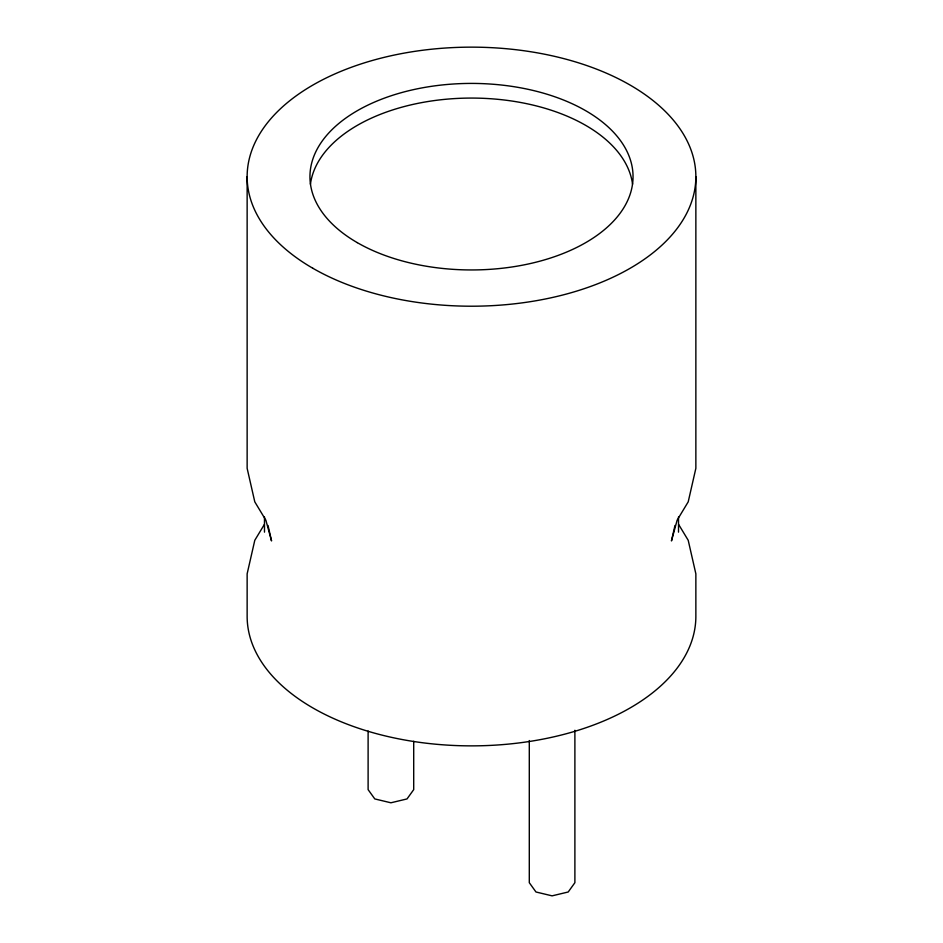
<?xml version="1.0" encoding="UTF-8"?>
<svg xmlns="http://www.w3.org/2000/svg" width="943" height="943" viewBox="0 0 943 943"><rect width="100%" height="100%" fill="white"/><g stroke="black" fill="none" stroke-linecap="round" stroke-linejoin="round"><path stroke-width="1.41" d="M674.976 525.475L671.451 540.94L677.133 520.194L688.213 501.841L695.863 468.317L695.863 176.683M264.394 524.402L254.787 540.304L247.137 573.839L247.137 616.333A224.363 129.533 0 0 0 471.5 745.866A224.363 129.533 0 0 0 695.863 616.333L695.863 573.839L688.213 540.304L678.606 524.402M268.024 525.475L271.549 540.94L265.867 520.194L254.787 501.841L247.137 468.317L247.137 176.683M678.512 516.929L678.512 532.147M574.888 730.271L574.888 882.695L568.205 891.995L552.091 895.85L535.978 891.995L529.294 882.695L529.294 740.538M413.706 741.269L413.706 789.633L407.022 798.933L390.909 802.788L374.795 798.933L368.112 789.633L368.112 731.014M264.488 516.929L264.488 532.147M310.436 184.191A161.536 93.263 0 0 1 471.5 98.072A161.536 93.263 0 0 1 632.564 184.191M312.852 268.272A224.363 129.533 0 0 0 688.213 210.206A224.363 129.533 0 0 0 413.435 51.559A224.363 129.533 0 0 0 312.852 268.272M357.279 242.634A161.536 93.263 0 0 0 627.531 200.824A161.536 93.263 0 0 0 429.69 86.591A161.536 93.263 0 0 0 357.279 242.634"/></g></svg>
